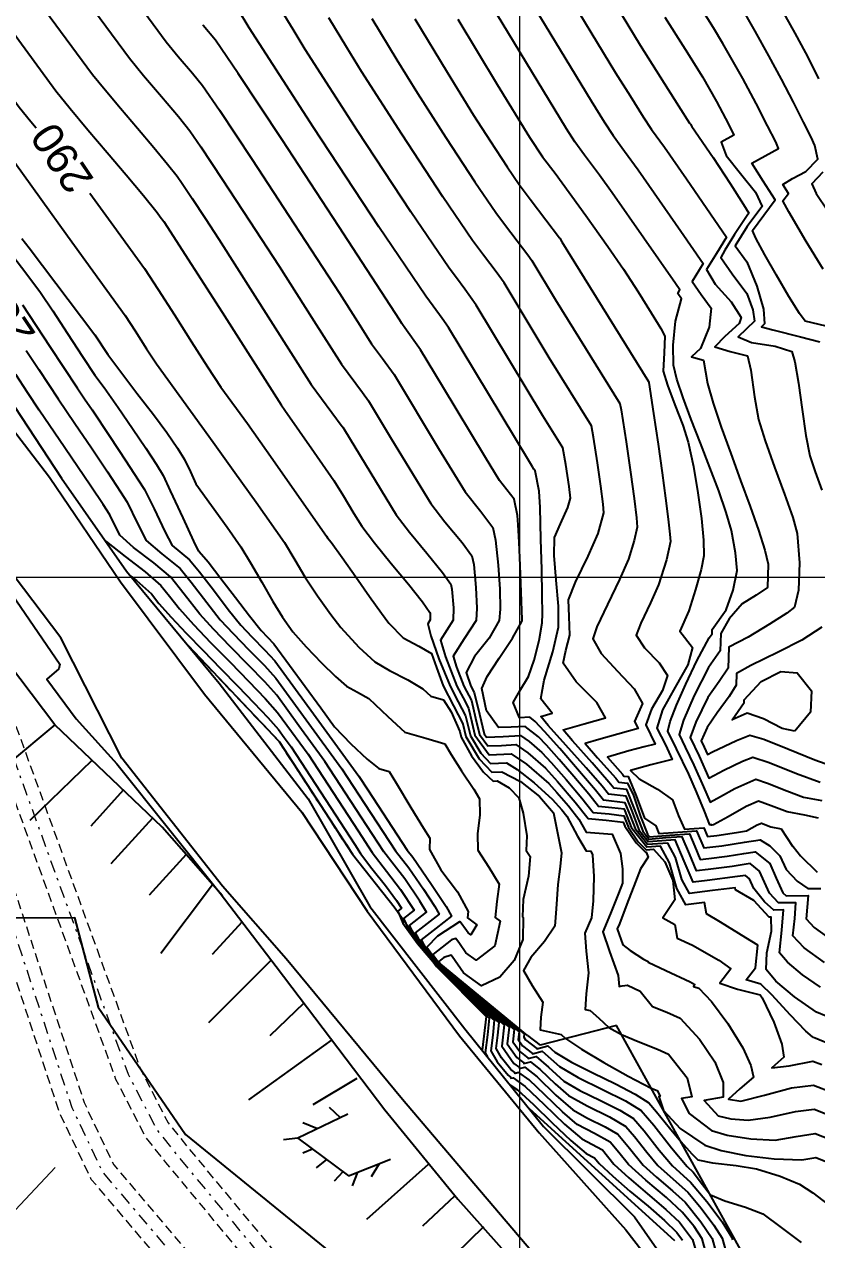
# Model space of a CAD drawing. Extents: x 62300 to 62842, y 108162 to 108784.
# Drawn here: x 62479.98 to 62512.01, y 108523.23 to 108572.33 of the extents above; entities that cross this region are included whole.
import ezdxf
from ezdxf.enums import TextEntityAlignment as Align

# ---------------------------------------------------------------- set-up
doc = ezdxf.new("R2010")
doc.units = 0
doc.header["$LTSCALE"] = 1.000002
doc.header["$MEASUREMENT"] = 0
for name, pattern in [('DOT', [0.55, 0.3, -0.25]), ('TRATTEGGIATA2', [0.375, 0.25, -0.125]), ('TRATTOPUNTO2', [0.5, 0.25, -0.125, 0, -0.125])]:
    doc.linetypes.add(name, pattern=pattern)
for name, color, linetype in [('-GZ-Bord route', 7, 'Continuous'), ('coordinate', 2, 'Continuous'), ('curve livello 1m', 2, 'Continuous'), ('curve livello 5m', 7, 'Continuous'), ('Limite fiume', 6, 'Continuous'), ('pendenze', 2, 'Continuous'), ('Per+Mod Surf', 7, 'Continuous'), ('TalusHautBas', 7, 'Continuous')]:
    doc.layers.add(name, color=color, linetype=linetype)
doc.layers.add('0_Col__Black_0.18', color=6, linetype='Continuous', lineweight=18)
doc.layers.add('Colori bordi', color=5, linetype='Continuous', plot=False)
doc.styles.add('ARIAL', font='arial.ttf')

msp = doc.modelspace()

# ---------------------------------------------------------------- linework, layer by layer
at = {"layer": '-GZ-Bord route', "flags": 128}
for points in [[(62477.339, 108558.804), (62480.998, 108554.031), (62483.872, 108549.807), (62487.262, 108545.269), (62491.196, 108540.506), (62493.842, 108536.502), (62497.576, 108531.475), (62500.796, 108527.552), (62504.292, 108523.638), (62507.567, 108519.403)], [(62501.841, 108521.172), (62498.155, 108525.51), (62495.275, 108528.894), (62490.572, 108534.581), (62487.994, 108537.515), (62483.927, 108542.689), (62481.46, 108547.547), (62478.016, 108552.084)]]:
    msp.add_lwpolyline(points, dxfattribs=at)
at = {"layer": '0_Col__Black_0.18', "linetype": 'TRATTEGGIATA2', "ltscale": 1.5, "flags": 128}
for points, elevation in [([(62462.951, 108569.266), (62468.482, 108563.313), (62474.066, 108557.787), (62475.014, 108556.513), (62475.806, 108554.754), (62477.042, 108551.158), (62484.673, 108530.139), (62485.796, 108527.96), (62486.539, 108527.03), (62496.147, 108515.461), (62498.015, 108513.188), (62499.314, 108511.67), (62499.508, 108511.447), (62501.86, 108508.75), (62502.044, 108508.532), (62503.096, 108507.296), (62503.169, 108507.21), (62506.669, 108502.962), (62510.917, 108497.796), (62515.172, 108492.623), (62520.198, 108486.553), (62525.225, 108480.482), (62530.361, 108474.313), (62535.499, 108468.144), (62540.212, 108462.497), (62544.926, 108456.851), (62565.713, 108432.084), (62567.128, 108430.36), (62568.411, 108428.898), (62569.163, 108427.961), (62570.114, 108426.834), (62570.457, 108426.45), (62575.082, 108420.662), (62582.399, 108411.97), (62582.754, 108410.872), (62581.736, 108410.542), (62581.445, 108411.441), (62574.254, 108419.984), (62569.64, 108425.759), (62569.306, 108426.133), (62568.337, 108427.281), (62567.592, 108428.209), (62566.312, 108429.667), (62564.89, 108431.401), (62544.106, 108456.164), (62539.391, 108461.812), (62534.677, 108467.459), (62529.539, 108473.629), (62524.402, 108479.799), (62519.374, 108485.87), (62514.347, 108491.942), (62510.09, 108497.117), (62505.844, 108502.281), (62502.347, 108506.525), (62502.28, 108506.604), (62501.229, 108507.839), (62501.048, 108508.052), (62498.701, 108510.744), (62498.504, 108510.971), (62497.195, 108512.501), (62495.322, 108514.78), (62485.71, 108526.354), (62484.894, 108527.375), (62483.691, 108529.709), (62476.034, 108550.802), (62474.81, 108554.36), (62474.086, 108555.967), (62473.256, 108557.084), (62467.714, 108562.568), (62462.167, 108568.537)], 279.04), ([(62463.405, 108565.574), (62465.133, 108563.791), (62469.02, 108559.793), (62472.915, 108555.789), (62473.768, 108554.683), (62474.27, 108553.501), (62475.053, 108551.212), (62475.959, 108548.424), (62476.864, 108545.64), (62482.403, 108528.776), (62483.598, 108526.257), (62484.158, 108525.609), (62494.437, 108513.44), (62495.976, 108511.575), (62496.99, 108510.456), (62498.469, 108508.942), (62499.969, 108507.403), (62500.142, 108507.214), (62501.341, 108505.952), (62503.051, 108503.871), (62504.767, 108501.782), (62509.889, 108495.622), (62515.014, 108489.461), (62518.195, 108485.622), (62525.264, 108477.098), (62530.391, 108470.978), (62534.032, 108466.633), (62535.529, 108464.845), (62535.642, 108464.708), (62536.737, 108463.404), (62545.242, 108453.253), (62545.418, 108453.044), (62561.204, 108434.247), (62563.166, 108431.887), (62565.561, 108428.98), (62566.396, 108428.011), (62567.418, 108426.731), (62568.805, 108425.067), (62572.623, 108420.422), (62576.608, 108415.646), (62580.658, 108410.792), (62581.152, 108409.337), (62580.139, 108408.993), (62579.709, 108410.26), (62575.787, 108414.96), (62571.799, 108419.739), (62567.981, 108424.384), (62566.589, 108426.054), (62565.572, 108427.328), (62564.743, 108428.291), (62562.342, 108431.205), (62560.383, 108433.561), (62544.599, 108452.356), (62544.422, 108452.566), (62535.917, 108462.716), (62534.82, 108464.023), (62534.706, 108464.161), (62533.211, 108465.946), (62529.571, 108470.291), (62524.442, 108476.413), (62517.372, 108484.939), (62514.19, 108488.777), (62509.066, 108494.938), (62503.943, 108501.1), (62502.224, 108503.191), (62500.538, 108505.243), (62499.359, 108506.485), (62499.192, 108506.668), (62497.703, 108508.194), (62496.211, 108509.723), (62495.167, 108510.875), (62493.616, 108512.754), (62483.344, 108524.914), (62482.694, 108525.668), (62481.407, 108528.378), (62475.846, 108545.308), (62474.941, 108548.093), (62474.037, 108550.874), (62473.27, 108553.119), (62472.836, 108554.139), (62472.105, 108555.087), (62468.252, 108559.048), (62464.365, 108563.045), (62462.637, 108564.829)], 277.833)]:
    msp.add_lwpolyline(points, close=True, dxfattribs=dict(at, elevation=elevation))
at = {"layer": '0_Col__Black_0.18', "linetype": 'TRATTOPUNTO2', "ltscale": 2, "flags": 128}
for points, elevation in [([(62462.559, 108568.901), (62468.098, 108562.94), (62473.661, 108557.435), (62474.55, 108556.24), (62475.308, 108554.557), (62476.538, 108550.98), (62484.182, 108529.924), (62485.345, 108527.667), (62486.124, 108526.692), (62495.734, 108515.121), (62497.605, 108512.844), (62498.909, 108511.32), (62499.105, 108511.096), (62501.454, 108508.401), (62501.636, 108508.186), (62502.688, 108506.95), (62502.758, 108506.868), (62506.256, 108502.622), (62510.504, 108497.456), (62514.759, 108492.282), (62519.786, 108486.211), (62524.813, 108480.14), (62529.95, 108473.971), (62535.088, 108467.802), (62539.801, 108462.154), (62544.516, 108456.507), (62565.301, 108431.742), (62566.72, 108430.013), (62568.001, 108428.553), (62568.75, 108427.621), (62569.71, 108426.484), (62570.049, 108426.105), (62574.668, 108420.323), (62581.922, 108411.705), (62582.245, 108410.707)], 279.04), ([(62463.021, 108565.201), (62464.749, 108563.418), (62468.636, 108559.42), (62472.51, 108555.438), (62473.302, 108554.411), (62473.77, 108553.31), (62474.545, 108551.043), (62475.45, 108548.258), (62476.355, 108545.474), (62481.905, 108528.577), (62483.146, 108525.962), (62483.751, 108525.261), (62494.026, 108513.097), (62495.571, 108511.225), (62496.601, 108510.09), (62498.086, 108508.568), (62499.58, 108507.036), (62499.751, 108506.85), (62500.939, 108505.597), (62502.637, 108503.531), (62504.355, 108501.441), (62509.478, 108495.28), (62514.602, 108489.119), (62517.784, 108485.281), (62524.853, 108476.755), (62529.981, 108470.634), (62533.622, 108466.289), (62535.117, 108464.503), (62535.231, 108464.366), (62536.327, 108463.06), (62544.832, 108452.909), (62545.008, 108452.7), (62560.794, 108433.904), (62562.754, 108431.546), (62565.152, 108428.636), (62565.984, 108427.67), (62567.003, 108426.392), (62568.393, 108424.725), (62572.211, 108420.08), (62576.198, 108415.303), (62580.184, 108410.526), (62580.646, 108409.165)], 277.833)]:
    msp.add_lwpolyline(points, dxfattribs=dict(at, elevation=elevation))
at = {"layer": 'Colori bordi', "linetype": 'Continuous', "lineweight": 0, "flags": 128}
msp.add_lwpolyline([(62494.043, 108521.362), (62486.495, 108527.481), (62482.972, 108532.63), (62482.017, 108536.249), (62479.567, 108536.234), (62477.321, 108539.69), (62478.815, 108540.254), (62477.114, 108542.25), (62476.542, 108543.256), (62476.712, 108543.943), (62475.5, 108543.172), (62473.872, 108545.329), (62473.367, 108544.22), (62472.168, 108544.884), (62471.307, 108544.63), (62466.582, 108550.14), (62461.323, 108555.669), (62452.234, 108564.908), (62445.975, 108571.355), (62438.597, 108578.993), (62431.968, 108586.051), (62422.759, 108596.383), (62419.614, 108600.43), (62408.579, 108615.912)], dxfattribs=at)
at = {"layer": 'coordinate', "linetype": 'Continuous', "lineweight": 0}
for p, q in [((62500, 108696.995), (62500, 108403.974)), ((62300, 108550), (62587, 108550))]:
    msp.add_line(p, q, dxfattribs=at)
at = {"layer": 'curve livello 1m'}
for p, q in [((62486.605, 108547.234), (62490.287, 108543.354)), ((62490.287, 108543.354), (62493.247, 108538.809)), ((62493.247, 108538.809), (62494.937, 108536.677)), ((62493.247, 108538.809), (62494.937, 108536.677)), ((62493.247, 108538.809), (62494.937, 108536.677)), ((62494.937, 108536.677), (62496.65, 108534.274)), ((62494.937, 108536.677), (62496.65, 108534.274)), ((62494.937, 108536.677), (62496.65, 108534.274)), ((62496.65, 108534.274), (62498.655, 108532.245)), ((62498.655, 108532.245), (62498.495, 108530.885)), ((62500.388, 108528.529), (62506.267, 108523.205))]:
    msp.add_line(p, q, dxfattribs=at)
at = {"layer": 'curve livello 1m', "flags": 128}
for points in [[(62480.903, 108578.161), (62485.721, 108571.626), (62486.208, 108571.037), (62486.785, 108570.358), (62487.193, 108569.858), (62487.873, 108568.862), (62489.193, 108566.87), (62490.896, 108564.275), (62492.721, 108561.472), (62493.45, 108560.326), (62494.025, 108559.424), (62494.462, 108558.832), (62494.93, 108558.183), (62496.724, 108555.198), (62497.799, 108553.441), (62498.432, 108552.647), (62498.929, 108552.006), (62499.034, 108551.496), (62499.137, 108550.489), (62499.2, 108549.509), (62499.216, 108548.709), (62499.179, 108548.242), (62498.77, 108547.54), (62498.175, 108546.787), (62497.838, 108546.146), (62498.034, 108545.599), (62498.171, 108545.336), (62498.377, 108544.465), (62498.574, 108543.671), (62498.67, 108543.539), (62499.336, 108543.562), (62500.046, 108543.602), (62500.395, 108543.362), (62500.907, 108542.916), (62501.286, 108542.511), (62501.885, 108541.83), (62502.526, 108541.076), (62502.984, 108540.495), (62503.622, 108540.431), (62504.219, 108540.359), (62504.405, 108539.883), (62504.797, 108539.311), (62505.12, 108538.988), (62505.413, 108539.009), (62505.877, 108538.503), (62506.2, 108537.747), (62506.285, 108536.968), (62505.796, 108536.235), (62506.283, 108535.973), (62506.377, 108535.418), (62506.996, 108535.131), (62508.052, 108534.525), (62508.546, 108534.177), (62508.101, 108533.6), (62508.812, 108533.358), (62509.726, 108533.119), (62509.809, 108533.006), (62510.276, 108532.023), (62510.601, 108531.133), (62510.687, 108530.603), (62510.202, 108530.176), (62510.903, 108530.254), (62511.856, 108530.45), (62512.224, 108530.306)], [(62480.226, 108576.402), (62484.234, 108570.966), (62484.809, 108570.265), (62485.53, 108569.414), (62486.214, 108568.606), (62486.68, 108568.028), (62487.122, 108567.379), (62487.983, 108566.081), (62489.093, 108564.39), (62490.282, 108562.562), (62491.692, 108560.346), (62492.806, 108558.603), (62493.65, 108557.458), (62493.893, 108557.121), (62494.825, 108555.57), (62496.411, 108552.978), (62496.988, 108552.239), (62497.679, 108551.399), (62498.078, 108550.861), (62498.151, 108550.508), (62498.24, 108549.576), (62498.277, 108548.741), (62498.251, 108548.253), (62497.759, 108547.504), (62497.322, 108546.801), (62497.45, 108546.363), (62497.754, 108545.6), (62498.054, 108545.021), (62498.225, 108544.301), (62498.388, 108543.645), (62498.723, 108543.182), (62499.272, 108543.202), (62499.858, 108543.235), (62500.339, 108542.903), (62501.046, 108542.288), (62501.539, 108541.749), (62502.253, 108540.915), (62502.777, 108540.251), (62503.507, 108540.178), (62504.19, 108540.095), (62504.252, 108539.937), (62504.713, 108539.264), (62505.093, 108538.883), (62505.122, 108538.886), (62505.207, 108538.685), (62504.891, 108538.211), (62504.684, 108537.691), (62504.341, 108536.782), (62504.038, 108535.999), (62503.949, 108535.792), (62504.178, 108535.143), (62504.475, 108534.919), (62505.019, 108534.568), (62505.198, 108534.472), (62505.203, 108534.443), (62505.919, 108534.102), (62506.896, 108533.657), (62507.093, 108533.536), (62507.036, 108533.462), (62507.243, 108533.401), (62507.766, 108532.862), (62508.425, 108531.969), (62509.023, 108530.989), (62509.348, 108530.264), (62509.46, 108529.793), (62508.902, 108529.325), (62508.454, 108528.906), (62508.948, 108528.832), (62509.909, 108529.07), (62511, 108529.368), (62511.887, 108529.476), (62512.649, 108529.177)], [(62479.549, 108574.643), (62482.746, 108570.307), (62483.248, 108569.688), (62483.877, 108568.939), (62484.559, 108568.137), (62485.218, 108567.36), (62485.778, 108566.688), (62486.166, 108566.198), (62486.372, 108565.896), (62486.773, 108565.291), (62487.29, 108564.504), (62487.844, 108563.652), (62489.934, 108560.367), (62491.586, 108557.781), (62492.838, 108556.084), (62492.856, 108556.059), (62492.926, 108555.943), (62495.022, 108552.515), (62495.56, 108551.815), (62496.258, 108550.966), (62496.889, 108550.191), (62497.227, 108549.716), (62497.268, 108549.519), (62497.332, 108548.753), (62497.323, 108548.265), (62496.806, 108547.456), (62497.004, 108546.779), (62497.474, 108545.601), (62497.72, 108545.129), (62497.938, 108544.705), (62498.073, 108544.136), (62498.201, 108543.618), (62498.775, 108542.826), (62499.669, 108542.867), (62500.283, 108542.445), (62501.184, 108541.661), (62501.51, 108541.304), (62501.981, 108540.754), (62502.399, 108540.225), (62502.697, 108539.694), (62503.227, 108539.657), (62503.746, 108539.617), (62504.083, 108538.828), (62504.164, 108538.211), (62504.157, 108537.64), (62504.002, 108537.216), (62503.683, 108536.411), (62503.366, 108535.675), (62503.636, 108534.875), (62503.987, 108533.912), (62504.028, 108533.468), (62504.153, 108533.486), (62504.36, 108533.516), (62504.874, 108533.273), (62505.375, 108532.654), (62505.951, 108532.419), (62506.488, 108532.189), (62507.282, 108531.334), (62507.892, 108530.415), (62508.236, 108529.584), (62508.233, 108528.99), (62507.458, 108528.853), (62508.031, 108528.243), (62508.547, 108528.114), (62509.247, 108528.059), (62510.13, 108528.188), (62511.151, 108528.413), (62511.917, 108528.503), (62513.074, 108528.048)], [(62512.09, 108540.262), (62511.539, 108540.379), (62510.823, 108540.516), (62510.823, 108540.516), (62510.172, 108540.765), (62509.662, 108540.948), (62509.662, 108540.948), (62509.16, 108540.727), (62508.428, 108540.316), (62507.838, 108539.993), (62507.838, 108539.993), (62507.77, 108539.983), (62507.749, 108539.98), (62507.741, 108540.001), (62507.696, 108539.997), (62507.473, 108540.542), (62507.156, 108541.328), (62507.156, 108541.328), (62506.841, 108542.045), (62506.345, 108543.058), (62506, 108543.774), (62506, 108543.774), (62506.091, 108544.167), (62506.343, 108544.831), (62506.717, 108545.677), (62507.174, 108546.613), (62507.671, 108547.549), (62507.671, 108547.549), (62507.782, 108547.711), (62507.788, 108547.878), (62508.358, 108548.676), (62508.638, 108549.478), (62508.793, 108550.271), (62508.793, 108550.271), (62508.737, 108550.981), (62508.572, 108551.883), (62508.572, 108551.883), (62508.36, 108552.616), (62508.056, 108553.483), (62507.696, 108554.432), (62507.313, 108555.41), (62506.941, 108556.364), (62506.614, 108557.242), (62506.366, 108557.991), (62506.23, 108558.559), (62506.23, 108558.559), (62506.218, 108559.363), (62506.308, 108560.341), (62506.308, 108560.341), (62506.553, 108561.238), (62506.396, 108561.454), (62506.487, 108561.601), (62506.305, 108561.867), (62503.744, 108565.529), (62503.229, 108566.233), (62502.626, 108567.047), (62502.239, 108567.58), (62502.239, 108567.58), (62501.905, 108568.109), (62498.386, 108573.913)], [(62501.656, 108574.052), (62503.886, 108570.366), (62504.467, 108569.436), (62505.002, 108568.592), (62505.33, 108568.087), (62505.855, 108567.372), (62506.748, 108566.095), (62508.372, 108563.726), (62507.964, 108563.072), (62507.558, 108562.421), (62507.906, 108561.834), (62508.554, 108561.119), (62508.954, 108560.493), (62508.885, 108560.239), (62508.304, 108559.724), (62507.894, 108559.3), (62508.51, 108559.117), (62509.222, 108558.937), (62509.351, 108558.355), (62509.504, 108557.284), (62509.666, 108556.362), (62509.931, 108555.5), (62510.31, 108554.443), (62510.71, 108553.356), (62511.043, 108552.406), (62511.217, 108551.76), (62511.312, 108550.575), (62511.277, 108549.472), (62511.121, 108548.781), (62510.807, 108548.54), (62510.11, 108548.093), (62509.24, 108547.574), (62508.461, 108547.176), (62508.43, 108546.324), (62508.068, 108545.784), (62507.616, 108545.136), (62507.121, 108544.143), (62506.899, 108543.515), (62507.26, 108542.772), (62507.655, 108541.872), (62508.256, 108542.206), (62509.011, 108542.56), (62509.432, 108542.723), (62510.095, 108542.508), (62511.191, 108542.063), (62512.149, 108541.711)], [(62500.201, 108573.69), (62502.896, 108569.237), (62503.428, 108568.388), (62503.785, 108567.834), (62504.243, 108567.207), (62504.799, 108566.45), (62504.799, 108566.45), (62506.527, 108563.981), (62507.43, 108562.663), (62506.977, 108561.938), (62507.349, 108561.414), (62507.753, 108560.865), (62507.661, 108560.101), (62507.31, 108559.237), (62506.949, 108558.896), (62507.433, 108558.763), (62507.594, 108557.826), (62507.829, 108557.023), (62508.154, 108556.059), (62508.536, 108554.999), (62508.938, 108553.909), (62509.326, 108552.852), (62509.664, 108551.893), (62509.919, 108551.095), (62510.055, 108550.525), (62510.055, 108550.525), (62510.025, 108549.586), (62509.56, 108549.276), (62508.995, 108548.926), (62508.474, 108548.309), (62508.132, 108547.717), (62508.106, 108547.017), (62507.644, 108546.342), (62507.066, 108545.223), (62506.623, 108544.224), (62506.45, 108543.645), (62506.696, 108543.132), (62507.05, 108542.408), (62507.436, 108541.523), (62507.708, 108540.911), (62508.124, 108541.137), (62508.708, 108541.466), (62509.547, 108541.835), (62510.02, 108541.682), (62510.802, 108541.365), (62511.486, 108541.113), (62512.216, 108540.974)], [(62510.251, 108573.548), (62511.133, 108571.979), (62511.559, 108571.179), (62511.912, 108570.494), (62512.084, 108570.131)], [(62512.782, 108532.104), (62512.001, 108532.428), (62511.112, 108533.04), (62510.361, 108533.675), (62509.974, 108534.142), (62509.974, 108534.142), (62510, 108534.819), (62510.183, 108535.691), (62510.166, 108536.263), (62510.166, 108536.263), (62510.091, 108536.263), (62509.469, 108536.931), (62508.727, 108537.368), (62508.714, 108537.446), (62507.806, 108537.338), (62506.867, 108537.216), (62506.867, 108537.216), (62506.563, 108537.787), (62506.299, 108538.678), (62505.995, 108539.257), (62505.995, 108539.257), (62505.175, 108539.197), (62504.713, 108539.775), (62504.48, 108540.397), (62504.278, 108540.887), (62504.278, 108540.887), (62503.397, 108540.983), (62503.07, 108541.398), (62502.351, 108542.248), (62501.628, 108543.081), (62501.017, 108543.765), (62500.631, 108544.171), (62500.631, 108544.171), (62500.423, 108544.337), (62500.003, 108544.318), (62499.739, 108544.934), (62500.014, 108545.41), (62500.37, 108545.986), (62500.37, 108545.986), (62500.59, 108546.64), (62500.793, 108547.445), (62500.919, 108548.159), (62500.919, 108548.159), (62500.925, 108548.515), (62500.917, 108549.271), (62500.897, 108550.314), (62500.867, 108551.532), (62500.83, 108552.814), (62500.83, 108552.814), (62500.801, 108553.473), (62500.63, 108554.296), (62500.575, 108554.366), (62500.522, 108554.452), (62500.36, 108554.722), (62497.125, 108560.084), (62496.87, 108560.453), (62496.515, 108560.946), (62496.515, 108560.946), (62496.209, 108561.35), (62494.311, 108564.148), (62491.669, 108568.164), (62489.076, 108572.193), (62489.076, 108572.193), (62488.598, 108572.976)], [(62512.163, 108533.429), (62511.439, 108533.928), (62510.827, 108534.445), (62510.512, 108534.825), (62510.512, 108534.825), (62510.61, 108535.737), (62510.668, 108536.553), (62510.668, 108536.553), (62510.28, 108536.551), (62509.904, 108536.876), (62509.47, 108537.421), (62509.47, 108537.421), (62509.295, 108537.815), (62509.129, 108537.948), (62508.805, 108537.9), (62507.585, 108537.74), (62507.014, 108537.677), (62507.014, 108537.677), (62506.65, 108538.525), (62506.286, 108539.381), (62506.286, 108539.381), (62505.757, 108539.346), (62505.202, 108539.301), (62505.202, 108539.301), (62504.866, 108539.721), (62504.568, 108540.521), (62504.308, 108541.15), (62504.308, 108541.15), (62503.604, 108541.228), (62503.343, 108541.559), (62502.701, 108542.294), (62501.874, 108543.214), (62501.163, 108544.01), (62500.868, 108544.372), (62501.326, 108544.504), (62500.868, 108545.089), (62501, 108545.834), (62501.341, 108546.975), (62501.574, 108547.973), (62501.574, 108547.973), (62501.57, 108548.829), (62501.482, 108549.873), (62501.402, 108550.875), (62501.421, 108551.605), (62501.421, 108551.605), (62501.66, 108552.152), (62501.959, 108552.809), (62501.959, 108552.809), (62502.061, 108553.183), (62502.006, 108553.663), (62501.874, 108554.553), (62501.874, 108554.553), (62501.753, 108555.218), (62500.947, 108556.516), (62498.25, 108560.985), (62497.789, 108561.636), (62497.45, 108562.084), (62497.154, 108562.476), (62497.154, 108562.476), (62495.607, 108564.756), (62493.455, 108568.028), (62491.343, 108571.31), (62491.343, 108571.31), (62490.847, 108572.118), (62490.277, 108573.063)], [(62512.27, 108562.437), (62511.589, 108563.562), (62510.884, 108564.759), (62510.884, 108564.759), (62510.647, 108565.2), (62510.873, 108565.503), (62510.642, 108565.866), (62511.038, 108566.1), (62511.578, 108566.389), (62511.578, 108566.389), (62512.054, 108566.885), (62511.941, 108567.437), (62511.792, 108567.767), (62511.486, 108568.381), (62511.069, 108569.192), (62510.584, 108570.113), (62510.077, 108571.057), (62510.077, 108571.057), (62509.52, 108572.06), (62508.859, 108573.218)], [(62478.872, 108572.884), (62481.259, 108569.647), (62481.842, 108568.926), (62482.557, 108568.072), (62483.335, 108567.154), (62484.107, 108566.244), (62484.802, 108565.413), (62485.35, 108564.732), (62485.478, 108564.554), (62485.618, 108564.36), (62487.982, 108560.699), (62490.366, 108556.96), (62490.521, 108556.75), (62491.696, 108555.044), (62492.5, 108553.907), (62492.877, 108553.295), (62493.307, 108552.575), (62493.634, 108552.052), (62494.144, 108551.38), (62494.818, 108550.552), (62495.51, 108549.713), (62496.078, 108549.005), (62496.376, 108548.571), (62496.384, 108548.531), (62496.396, 108548.276), (62496.291, 108548.112), (62496.411, 108547.623), (62496.746, 108546.693), (62497.194, 108545.601), (62497.527, 108544.964), (62497.821, 108544.39), (62498.015, 108543.591), (62498.431, 108542.889), (62498.828, 108542.47), (62499.481, 108542.5), (62499.906, 108542.233), (62500.587, 108541.69), (62501.322, 108541.033), (62501.709, 108540.594), (62501.911, 108540.337), (62502.351, 108539.535), (62502.697, 108538.939), (62502.89, 108538.924), (62502.952, 108538.779), (62503.007, 108537.901), (62502.976, 108536.92), (62502.906, 108536.239), (62502.638, 108535.613), (62502.697, 108534.887), (62502.783, 108534.02), (62502.697, 108533.168), (62502.652, 108532.539), (62502.853, 108532.493), (62503.206, 108532.183), (62503.614, 108531.812), (62504.122, 108531.519), (62504.795, 108531.236), (62505.582, 108530.928), (62506.029, 108530.722), (62506.779, 108529.774), (62506.961, 108529.011), (62506.547, 108528.938), (62506.856, 108528.327), (62507.758, 108527.649), (62508.394, 108527.458), (62509.346, 108527.313), (62510.328, 108527.26), (62511.178, 108527.408), (62511.948, 108527.529), (62513.499, 108526.919)], [(62512.325, 108534.43), (62511.51, 108535.021), (62511.05, 108535.509), (62511.05, 108535.509), (62511.126, 108536.213), (62511.171, 108536.843), (62511.171, 108536.843), (62510.468, 108536.84), (62510.102, 108537.234), (62509.705, 108538.125), (62509.33, 108538.426), (62508.598, 108538.316), (62507.62, 108538.188), (62507.161, 108538.137), (62507.161, 108538.137), (62506.869, 108538.818), (62506.577, 108539.505), (62506.577, 108539.505), (62505.919, 108539.462), (62505.229, 108539.405), (62505.229, 108539.405), (62505.02, 108539.667), (62504.655, 108540.645), (62504.337, 108541.414), (62504.337, 108541.414), (62503.811, 108541.472), (62503.615, 108541.72), (62502.933, 108542.496), (62502.138, 108543.38), (62501.763, 108543.825), (62501.763, 108543.825), (62502.62, 108544.071), (62503.482, 108544.318), (62503.482, 108544.318), (62503.124, 108544.939), (62502.294, 108545.776), (62501.762, 108546.518), (62501.762, 108546.518), (62501.879, 108547.029), (62502.041, 108547.654), (62502.041, 108547.654), (62502.004, 108548.402), (62501.98, 108549.084), (62501.98, 108549.084), (62502.267, 108549.789), (62502.774, 108550.845), (62503.18, 108551.767), (62503.18, 108551.767), (62503.407, 108552.601), (62503.377, 108552.949), (62503.284, 108553.669), (62503.149, 108554.619), (62502.99, 108555.654), (62502.99, 108555.654), (62502.906, 108556.114), (62501.202, 108558.859), (62499.375, 108561.886), (62499.063, 108562.327), (62498.548, 108563.007), (62498.098, 108563.603), (62498.098, 108563.603), (62496.904, 108565.364), (62495.241, 108567.891), (62493.609, 108570.426), (62493.609, 108570.426), (62493.016, 108571.39), (62492.293, 108572.587)], [(62494.03, 108572.572), (62495.043, 108570.893), (62495.876, 108569.543), (62497.027, 108567.754), (62498.2, 108565.971), (62499.043, 108564.729), (62499.397, 108564.255), (62499.905, 108563.591), (62500.337, 108563.018), (62500.501, 108562.787), (62501.457, 108561.202), (62504.059, 108557.01), (62504.106, 108556.754), (62504.305, 108555.466), (62504.485, 108554.235), (62504.63, 108553.174), (62504.725, 108552.397), (62504.754, 108552.018), (62504.634, 108551.474), (62504.401, 108550.726), (62504.046, 108549.903), (62503.558, 108548.889), (62503.131, 108547.987), (62502.959, 108547.502), (62503.296, 108546.911), (62503.967, 108546.197), (62504.638, 108545.483), (62504.975, 108544.892), (62504.653, 108544.164), (62504.791, 108543.88), (62504.401, 108543.777), (62503.206, 108543.442), (62502.659, 108543.278), (62503.158, 108542.703), (62503.888, 108541.881), (62504.017, 108541.716), (62504.367, 108541.678), (62504.605, 108541.18), (62504.886, 108540.329), (62505.174, 108539.613), (62505.256, 108539.51), (62506.082, 108539.577), (62506.868, 108539.629), (62507.088, 108539.111), (62507.308, 108538.598), (62507.654, 108538.636), (62508.391, 108538.733), (62509.062, 108538.835), (62509.531, 108538.904), (62510.116, 108538.434), (62510.38, 108537.843), (62510.647, 108537.241), (62510.775, 108537.129), (62511.673, 108537.133), (62511.588, 108536.192), (62511.913, 108535.848), (62512.487, 108535.432)], [(62497.505, 108572.542), (62499.099, 108569.901), (62500.408, 108567.777), (62500.932, 108566.981), (62501.438, 108566.313), (62502.688, 108564.607), (62503.576, 108563.351), (62504.204, 108562.44), (62504.798, 108561.523), (62505.326, 108560.682), (62505.712, 108560.044), (62505.876, 108559.735), (62505.852, 108559.054), (62505.813, 108558.313), (62505.978, 108557.749), (62506.278, 108556.963), (62506.596, 108556.136), (62506.818, 108555.45), (62507.028, 108554.465), (62507.212, 108553.403), (62507.353, 108552.374), (62507.436, 108551.487), (62507.447, 108550.854), (62507.343, 108550.312), (62507.12, 108549.493), (62506.844, 108548.643), (62506.476, 108547.82), (62506.99, 108547.154), (62506.799, 108546.46), (62506.297, 108545.56), (62505.782, 108544.644), (62505.551, 108543.904), (62505.897, 108543.23), (62506.168, 108542.635), (62505.303, 108542.416), (62504.49, 108542.194), (62504.831, 108541.85), (62505.583, 108541.437), (62506.182, 108541.006), (62506.428, 108540.36), (62506.664, 108539.819), (62507.45, 108539.877), (62507.602, 108539.52), (62507.977, 108539.566), (62508.774, 108539.68), (62509.177, 108539.746), (62509.612, 108539.988), (62509.777, 108540.061), (62510.16, 108539.918), (62510.577, 108539.835), (62511.03, 108539.13), (62511.068, 108539.122), (62511.356, 108538.736), (62512.034, 108538.08)], [(62505.868, 108572.623), (62506.692, 108571.325), (62507.4, 108570.206), (62507.685, 108569.717), (62507.966, 108569.215), (62508.451, 108568.299), (62508.664, 108567.858), (62508.145, 108567.568), (62508.355, 108567.035), (62508.935, 108566.299), (62509.535, 108565.547), (62509.802, 108564.965), (62509.555, 108564.628), (62509.202, 108564.161), (62508.72, 108563.389), (62509.192, 108562.736), (62509.596, 108561.749), (62509.86, 108560.818), (62509.905, 108560.225), (62509.783, 108560.11), (62510.235, 108559.986), (62511.36, 108559.703), (62512.138, 108559.504)], [(62512.395, 108560.133), (62511.541, 108560.34), (62511.541, 108560.34), (62511.322, 108560.649), (62510.893, 108561.336), (62510.383, 108562.193), (62510.383, 108562.193), (62509.914, 108563.022), (62509.555, 108563.69), (62509.414, 108563.997), (62509.414, 108563.997), (62509.88, 108564.619), (62510.337, 108565.234), (62509.843, 108565.994), (62509.393, 108566.717), (62509.393, 108566.717), (62509.929, 108567.017), (62510.472, 108567.319), (62510.472, 108567.319), (62510.355, 108567.588), (62510.029, 108568.234), (62509.562, 108569.128), (62509.022, 108570.136), (62509.022, 108570.136), (62508.655, 108570.796), (62508.219, 108571.559), (62507.846, 108572.194), (62507.846, 108572.194), (62507.39, 108572.915)], [(62479.597, 108566.75), (62481.732, 108563.792), (62484.062, 108560.565), (62484.464, 108559.948), (62484.928, 108559.217), (62485.322, 108558.613), (62487.624, 108555.455), (62488.494, 108554.222), (62489.353, 108553.023), (62490.5, 108551.401), (62490.914, 108550.7), (62491.323, 108550.006), (62491.835, 108549.248), (62492.373, 108548.493), (62492.777, 108547.968), (62493.51, 108547.174), (62494.157, 108546.575), (62494.743, 108546.227), (62495.484, 108545.848), (62496.096, 108545.489), (62496.416, 108545.189), (62496.925, 108545.041), (62497.232, 108544.558), (62497.588, 108543.759), (62497.642, 108543.538), (62498.063, 108542.777), (62498.541, 108542.118), (62498.933, 108541.757), (62499.104, 108541.765), (62499.579, 108541.484), (62499.968, 108541.077), (62500.153, 108540.462), (62500.294, 108539.542), (62500.274, 108538.953), (62500.426, 108538.71), (62500.363, 108537.916), (62500.144, 108536.975), (62500.123, 108536.273), (62500.148, 108536.254), (62500.131, 108535.356), (62499.791, 108534.508), (62499.207, 108533.841), (62498.458, 108533.485), (62497.742, 108534.013), (62497.281, 108534.676), (62497.242, 108534.729), (62496.941, 108534.63), (62496.734, 108534.47), (62496.815, 108534.357), (62497.191, 108534.044), (62497.639, 108533.677), (62497.696, 108533.619), (62498.105, 108533.281), (62498.513, 108532.942), (62498.581, 108532.874), (62499.159, 108532.393), (62499.837, 108531.851), (62500.183, 108531.544), (62500.169, 108531.412), (62500.243, 108531.306), (62500.705, 108530.953), (62500.707, 108530.947), (62501.147, 108531.063), (62501.431, 108530.81), (62502.107, 108530.409), (62502.971, 108529.972), (62503.877, 108529.531), (62504.68, 108529.119), (62505.233, 108528.765), (62505.544, 108528.402), (62506.063, 108527.754), (62506.519, 108527.199), (62506.965, 108526.708), (62507.213, 108526.461), (62507.805, 108526.344), (62508.759, 108526.232), (62509.575, 108526.103), (62510.531, 108525.804), (62511.318, 108525.478), (62511.852, 108525.121), (62512.663, 108524.512)], [(62512.262, 108566.363), (62511.817, 108565.887), (62511.99, 108565.497), (62512.462, 108564.799)], [(62478.145, 108564.753), (62480.043, 108562.293), (62480.646, 108561.499), (62481.143, 108560.761), (62481.736, 108559.843), (62482.333, 108558.918), (62482.84, 108558.163), (62483.216, 108557.663), (62483.784, 108556.85), (62484.363, 108556.003), (62484.895, 108555.205), (62485.324, 108554.544), (62485.593, 108554.104), (62485.885, 108553.487), (62486.386, 108552.398), (62486.824, 108551.458), (62487.017, 108551.068), (62487.053, 108551.038), (62487.416, 108550.611), (62487.931, 108549.946), (62488.516, 108549.175), (62489.087, 108548.431), (62489.562, 108547.846), (62490.076, 108547.305), (62491.968, 108544.713), (62492.522, 108543.955), (62493.18, 108543.263), (62493.846, 108542.64), (62494.319, 108542.272), (62494.733, 108542.151), (62495.032, 108541.669), (62495.613, 108540.698), (62496.123, 108539.857), (62496.38, 108539.458), (62496.364, 108538.995), (62496.825, 108538.171), (62497.5, 108537.288), (62497.932, 108536.49), (62497.9, 108536.238), (62498.277, 108535.957), (62498.031, 108535.553), (62497.926, 108535.63), (62497.859, 108535.727), (62497.602, 108536.078), (62497.571, 108536.068), (62496.689, 108535.499), (62496.261, 108535.051), (62496.771, 108534.335), (62497.379, 108533.834), (62497.685, 108533.524), (62498.287, 108533.026), (62498.6, 108532.709), (62499.287, 108532.146), (62499.782, 108531.728), (62499.726, 108531.23), (62500.008, 108530.83), (62500.35, 108530.568), (62500.356, 108530.549), (62500.68, 108530.634), (62501.177, 108530.206), (62501.794, 108529.642), (62502.445, 108529.266), (62503.271, 108528.858), (62504.061, 108528.464), (62504.606, 108528.13), (62505.042, 108527.63), (62505.643, 108526.857), (62506.181, 108526.211), (62506.914, 108525.56), (62507.572, 108524.782), (62508.192, 108523.953), (62508.586, 108523.322), (62508.613, 108523.222)], [(62479.884, 108563.678), (62480.178, 108563.297), (62482.842, 108559.791), (62483.363, 108558.998), (62483.88, 108558.297), (62484.538, 108557.435), (62485.203, 108556.566), (62485.74, 108555.839), (62486.174, 108555.206), (62486.466, 108554.751), (62486.697, 108554.253), (62486.921, 108553.773), (62488.182, 108552.013), (62488.74, 108551.224), (62489.13, 108550.582), (62489.583, 108549.794), (62490.035, 108549.01), (62490.42, 108548.377), (62490.839, 108547.79), (62491.382, 108547.178), (62491.993, 108546.54), (62492.569, 108545.979), (62493.01, 108545.598), (62493.456, 108545.347), (62493.915, 108545.091), (62494.68, 108544.364), (62495.368, 108543.731), (62496.212, 108543.493), (62496.978, 108543.26), (62497.24, 108542.828), (62497.66, 108542.176), (62498.148, 108541.428), (62498.389, 108541.045), (62498.403, 108540.395), (62498.306, 108539.629), (62498.319, 108538.974), (62498.758, 108538.279), (62499.179, 108537.6), (62499.082, 108536.899), (62499.012, 108536.256), (62499.213, 108536.106), (62499.008, 108535.105), (62498.245, 108534.519), (62497.834, 108534.821), (62497.57, 108535.201), (62497.422, 108535.404), (62497.256, 108535.349), (62496.497, 108534.761), (62496.793, 108534.346), (62497.509, 108533.755), (62497.691, 108533.572), (62498.4, 108532.984), (62498.59, 108532.792), (62499.4, 108532.129), (62499.983, 108531.636), (62499.947, 108531.321), (62500.125, 108531.068), (62500.527, 108530.76), (62500.532, 108530.748), (62500.913, 108530.849), (62501.612, 108530.226), (62502.378, 108529.784), (62503.349, 108529.304), (62504.279, 108528.841), (62504.92, 108528.448), (62505.433, 108527.86), (62506.139, 108526.951), (62506.772, 108526.191), (62507.025, 108525.966), (62507.399, 108525.457), (62507.718, 108525.04), (62508.297, 108524.798), (62509.137, 108524.544), (62509.841, 108524.278), (62510.574, 108523.733), (62511.39, 108523.115)], [(62479.907, 108561.004), (62481.021, 108559.311), (62482.119, 108557.643), (62482.42, 108557.201), (62482.723, 108556.756), (62483.437, 108555.686), (62484.094, 108554.694), (62484.594, 108553.93), (62484.838, 108553.545), (62485.23, 108552.762), (62485.661, 108551.842), (62485.962, 108551.275), (62486.667, 108550.694), (62487.063, 108550.219), (62487.628, 108549.48), (62488.23, 108548.69), (62488.734, 108548.063), (62489.177, 108547.59), (62489.708, 108547.048), (62490.113, 108546.612), (62491.673, 108544.474), (62493.508, 108541.961), (62493.87, 108541.406), (62495.465, 108538.975), (62495.684, 108538.689), (62496.449, 108537.586), (62497.031, 108536.7), (62497.256, 108536.297), (62496.638, 108535.819), (62496.024, 108535.342), (62496.24, 108534.947), (62496.75, 108534.324), (62497.249, 108533.912), (62497.679, 108533.477), (62498.174, 108533.067), (62498.61, 108532.627), (62499.175, 108532.164), (62499.582, 108531.82), (62499.504, 108531.14), (62499.89, 108530.592), (62500.172, 108530.376), (62500.18, 108530.35), (62500.446, 108530.42), (62500.839, 108530.111), (62501.436, 108529.532), (62501.975, 108529.058), (62502.731, 108528.637), (62503.64, 108528.192), (62504.292, 108527.812), (62504.652, 108527.4), (62505.146, 108526.763), (62505.59, 108526.231), (62506.212, 108525.681), (62506.802, 108525.155), (62507.347, 108524.51), (62507.86, 108523.824), (62508.186, 108523.302), (62508.347, 108522.719)], [(62507.602, 108522.471), (62507.387, 108523.262), (62507.387, 108523.262), (62507.055, 108523.762), (62506.579, 108524.343), (62506.579, 108524.343), (62505.937, 108524.934), (62505.1, 108525.642), (62504.408, 108526.27), (62504.408, 108526.27), (62504.009, 108526.762), (62503.665, 108527.176), (62503.665, 108527.176), (62503.035, 108527.52), (62502.337, 108527.89), (62502.337, 108527.89), (62501.738, 108528.4), (62501.031, 108529.083), (62500.388, 108529.695), (62499.978, 108529.991), (62499.978, 108529.991), (62499.829, 108529.952), (62499.816, 108529.992), (62499.655, 108530.115), (62499.276, 108530.58), (62499.061, 108530.958), (62499.061, 108530.958), (62499.128, 108531.497), (62499.18, 108532.004), (62499.18, 108532.004), (62498.629, 108532.461), (62497.948, 108533.15), (62497.668, 108533.383), (62496.989, 108534.069), (62496.707, 108534.302), (62495.894, 108535.294), (62495.551, 108535.923), (62495.551, 108535.923), (62496.246, 108536.463), (62495.974, 108536.915), (62495.359, 108537.813), (62494.94, 108538.359), (62494.522, 108538.905), (62494.522, 108538.905), (62493.605, 108540.302), (62492.138, 108542.554), (62491.083, 108543.998), (62490.187, 108545.225), (62489.701, 108545.764), (62489.043, 108546.446), (62488.317, 108547.186), (62487.628, 108547.898), (62487.08, 108548.497), (62487.08, 108548.497), (62486.445, 108549.309), (62485.894, 108550.006), (62485.894, 108550.006), (62485.22, 108550.575), (62484.404, 108551.2), (62483.852, 108551.688), (62483.852, 108551.688), (62483.444, 108552.513), (62483.174, 108552.929), (62482.676, 108553.678), (62482.676, 108553.678), (62481.627, 108555.217), (62480.583, 108556.748), (62480.583, 108556.748), (62480.113, 108557.463), (62479.636, 108558.188)], [(62483.257, 108551.468), (62483.292, 108551.436), (62484.061, 108550.838), (62484.876, 108550.211), (62485.507, 108549.662), (62485.854, 108549.224), (62486.253, 108548.713), (62486.821, 108548.089), (62487.529, 108547.351), (62488.3, 108546.563), (62489.058, 108545.788), (62489.725, 108545.09), (62490.224, 108544.532), (62490.788, 108543.759), (62491.452, 108542.85), (62493.473, 108539.75), (62494.051, 108538.869), (62494.623, 108538.123), (62495.196, 108537.375), (62495.741, 108536.545), (62495.314, 108536.214), (62495.498, 108535.799), (62496.006, 108535.087), (62496.685, 108534.291), (62496.86, 108534.147), (62497.26, 108533.742), (62497.662, 108533.335), (62497.835, 108533.192), (62498.237, 108532.786), (62498.639, 108532.379), (62498.98, 108532.096), (62498.918, 108531.5), (62498.84, 108530.867), (62499.092, 108530.423), (62499.537, 108529.877), (62499.638, 108529.8), (62499.654, 108529.753), (62499.745, 108529.777), (62500.226, 108529.429), (62500.983, 108528.709), (62501.814, 108527.906), (62502.519, 108527.306), (62503.351, 108526.858), (62503.817, 108526.29), (62504.417, 108525.733), (62505.177, 108525.088), (62505.919, 108524.456), (62506.468, 108523.937), (62506.987, 108523.241), (62507.186, 108522.595)], [(62484.287, 108550.032), (62484.517, 108549.858), (62485.12, 108549.318), (62485.425, 108548.93), (62485.924, 108548.376), (62486.533, 108547.733), (62487.211, 108547.035), (62487.919, 108546.312), (62488.618, 108545.598), (62489.267, 108544.927), (62489.828, 108544.329), (62490.261, 108543.839), (62490.493, 108543.521), (62490.767, 108543.146), (62493.34, 108539.198), (62493.579, 108538.834), (62494.033, 108538.235), (62494.579, 108537.537), (62495.033, 108536.937), (62495.236, 108536.628), (62495.077, 108536.505), (62495.29, 108536.025), (62495.878, 108535.201), (62496.664, 108534.28), (62496.73, 108534.226), (62497.192, 108533.758), (62497.656, 108533.288), (62497.722, 108533.234), (62498.185, 108532.765), (62498.649, 108532.296), (62498.779, 108532.188), (62498.708, 108531.504), (62498.619, 108530.776), (62498.706, 108530.623)], [(62499.613, 108529.494), (62499.921, 108529.287), (62500.563, 108528.696), (62501.319, 108527.958), (62502.071, 108527.244), (62502.7, 108526.722), (62503.037, 108526.54), (62503.226, 108526.31), (62503.772, 108525.795), (62504.464, 108525.199), (62505.196, 108524.583), (62505.862, 108524.006), (62506.356, 108523.531), (62506.588, 108523.221)]]:
    msp.add_lwpolyline(points, dxfattribs=at)
at = {"layer": 'curve livello 1m', "linetype": 'Continuous', "lineweight": 0, "flags": 128}
msp.add_lwpolyline([(62477.812, 108522.508), (62481.234, 108526.153)], dxfattribs=at)
at = {"layer": 'curve livello 5m', "flags": 128}
for points in [[(62456.149, 108586.645), (62456.102, 108585.325), (62459.392, 108581.423), (62461.169, 108578.813), (62462.578, 108577.175), (62466.283, 108572.778), (62468.636, 108570.512), (62469.768, 108568.178), (62471.868, 108565.796), (62473.629, 108563.613), (62474.872, 108563.349), (62476.254, 108562.054), (62477.96, 108559.359), (62481.492, 108553.994), (62484.117, 108550.238), (62487.857, 108545.722), (62491.463, 108541.041), (62493.955, 108536.693), (62497.797, 108531.754), (62500.973, 108527.8), (62504.654, 108524.161), (62507.755, 108519.697)], [(62469.492, 108581.629), (62470.241, 108580.837), (62470.717, 108580.279), (62471.292, 108579.578), (62471.886, 108578.849), (62472.418, 108578.204), (62472.807, 108577.757), (62472.807, 108577.757), (62473.236, 108577.349), (62473.666, 108576.94), (62473.666, 108576.94), (62474.269, 108576.215), (62474.831, 108575.545), (62474.831, 108575.545), (62475.575, 108574.921), (62476.208, 108574.377), (62476.208, 108574.377), (62476.613, 108573.592), (62477.076, 108572.662), (62477.076, 108572.662), (62478.195, 108571.125), (62479.771, 108568.987), (62480.245, 108568.404), (62480.463, 108568.145)], [(62503.11, 108574.415), (62504.877, 108571.494), (62504.877, 108571.494), (62505.681, 108570.208), (62506.421, 108569.04), (62506.876, 108568.341), (62506.876, 108568.341), (62506.911, 108568.293), (62506.97, 108568.208), (62507.828, 108566.956), (62508.522, 108565.894), (62509.055, 108565.057), (62509.267, 108564.696), (62509.267, 108564.696), (62509.205, 108564.613), (62508.69, 108563.838), (62508.295, 108563.205), (62508.139, 108562.905), (62508.139, 108562.905), (62508.59, 108562.252), (62509.183, 108561.462), (62509.183, 108561.462), (62509.434, 108560.799), (62509.503, 108560.334), (62509.503, 108560.334), (62508.839, 108559.705), (62509.374, 108559.476), (62510.336, 108559.335), (62511.011, 108559.111), (62511.011, 108559.111), (62511.133, 108558.694), (62511.271, 108557.839), (62511.421, 108556.771), (62511.579, 108555.715), (62511.737, 108554.897), (62511.737, 108554.897), (62511.949, 108554.254), (62512.22, 108553.514)], [(62495.768, 108572.557), (62497.071, 108570.397), (62498.142, 108568.66), (62498.142, 108568.66), (62498.813, 108567.618), (62499.496, 108566.579), (62499.987, 108565.855), (62499.987, 108565.855), (62500.432, 108565.261), (62501.069, 108564.427), (62501.611, 108563.709), (62501.611, 108563.709), (62501.626, 108563.688), (62501.712, 108563.545), (62505.213, 108557.906), (62505.222, 108557.855), (62505.417, 108556.607), (62505.601, 108555.376), (62505.767, 108554.217), (62505.908, 108553.188), (62506.016, 108552.344), (62506.082, 108551.741), (62506.1, 108551.436), (62506.1, 108551.436), (62505.938, 108550.698), (62505.622, 108549.684), (62505.622, 108549.684), (62505.301, 108548.96), (62504.903, 108548.134), (62504.718, 108547.661), (62504.718, 108547.661), (62505.056, 108547.146), (62505.643, 108546.539), (62505.983, 108546.023), (62505.983, 108546.023), (62505.776, 108545.423), (62505.338, 108544.667), (62505.102, 108544.034), (62505.102, 108544.034), (62505.479, 108543.258), (62505.045, 108543.142), (62504.413, 108542.977), (62504.413, 108542.977), (62503.554, 108542.73), (62504.16, 108542.041), (62504.224, 108541.96), (62504.396, 108541.941), (62504.719, 108541.163), (62505.051, 108540.267), (62505.051, 108540.267), (62505.508, 108539.946), (62505.632, 108539.64), (62506.394, 108539.696), (62507.159, 108539.753), (62507.159, 108539.753), (62507.455, 108539.059), (62508.184, 108539.15), (62509.095, 108539.288), (62509.732, 108539.382), (62509.732, 108539.382), (62510.123, 108539.144), (62510.526, 108538.744), (62510.526, 108538.744), (62510.775, 108538.185), (62511.217, 108537.72), (62511.653, 108537.421), (62511.653, 108537.421), (62512.176, 108537.423)], [(62512.659, 108531.072), (62511.947, 108531.374), (62511.89, 108531.405), (62511.839, 108531.426), (62511.573, 108531.651), (62510.934, 108532.321), (62510.211, 108533.113), (62509.759, 108533.562), (62509.166, 108533.737), (62509.54, 108534.222), (62509.628, 108535.129), (62509.152, 108535.43), (62508.124, 108536.056), (62507.552, 108536.393), (62507.474, 108536.849), (62506.72, 108536.755), (62506.366, 108537.421), (62506.059, 108538.458), (62505.704, 108539.133), (62505.147, 108539.092), (62504.559, 108539.829), (62504.249, 108540.623), (62503.737, 108540.684), (62503.191, 108540.739), (62502.798, 108541.237), (62502.2, 108541.944), (62501.599, 108542.637), (62501.09, 108543.206), (62500.769, 108543.544), (62500.235, 108543.97), (62499.667, 108543.934), (62499.156, 108543.92), (62498.661, 108544.592), (62498.477, 108545.504), (62498.699, 108545.99), (62499.184, 108546.728), (62499.72, 108547.53), (62500.099, 108548.207), (62500.105, 108548.23), (62500.104, 108548.281), (62500.066, 108549.389), (62500.024, 108550.464), (62499.982, 108551.406), (62499.945, 108552.113), (62499.917, 108552.485), (62499.779, 108553.151), (62499.187, 108553.903), (62498.623, 108554.825), (62496.886, 108557.715), (62496, 108559.184), (62495.371, 108560.073), (62495.274, 108560.206), (62495.245, 108560.246), (62495.159, 108560.381), (62492.698, 108564.161), (62490.403, 108567.659), (62488.623, 108570.344), (62487.707, 108571.687), (62487.208, 108572.286), (62487.204, 108572.292)], [(62482.64, 108565.51), (62483.605, 108564.173), (62484.84, 108562.462), (62485.396, 108561.621), (62486.053, 108560.594), (62486.741, 108559.508), (62487.39, 108558.493), (62487.931, 108557.675), (62487.931, 108557.675), (62489.005, 108556.202), (62490.03, 108554.751), (62490.524, 108554.034), (62492.204, 108551.659), (62492.246, 108551.589), (62492.389, 108551.407), (62492.834, 108550.794), (62493.383, 108550.014), (62493.942, 108549.215), (62494.418, 108548.543), (62494.715, 108548.146), (62494.715, 108548.146), (62495.304, 108547.551), (62495.925, 108547.213), (62496.441, 108546.915), (62496.441, 108546.915), (62496.652, 108546.346), (62496.914, 108545.602), (62496.914, 108545.602), (62497.334, 108544.798), (62497.705, 108544.075), (62497.705, 108544.075), (62497.829, 108543.564), (62498.367, 108542.656), (62498.88, 108542.114), (62498.88, 108542.114), (62499.292, 108542.133), (62500.04, 108541.745), (62500.81, 108541.132), (62501.371, 108540.477), (62501.371, 108540.477), (62501.4, 108540.339), (62501.703, 108538.858), (62501.639, 108538.311), (62501.55, 108537.583), (62501.55, 108537.583), (62501.479, 108536.605), (62501.423, 108535.897), (62501.423, 108535.897), (62501.014, 108535.283), (62500.452, 108534.627), (62500.161, 108534.109), (62500.161, 108534.109), (62500.513, 108533.502), (62500.937, 108532.831), (62500.937, 108532.831), (62500.868, 108532.225), (62500.838, 108531.71), (62500.838, 108531.71), (62501.678, 108531.518), (62501.861, 108531.355), (62502.506, 108530.931), (62503.406, 108530.395), (62504.398, 108529.84), (62505.32, 108529.359), (62505.32, 108529.359), (62505.569, 108529.255), (62505.69, 108529.033), (62505.636, 108529.023), (62505.816, 108528.449), (62506.501, 108527.72), (62507.486, 108527.055), (62507.486, 108527.055), (62508.152, 108526.831), (62509.15, 108526.639), (62510.297, 108526.506), (62511.409, 108526.46), (62511.409, 108526.46), (62511.978, 108526.555), (62512.762, 108526.247)], [(62480.066, 108559.148), (62480.567, 108558.387), (62481.351, 108557.195), (62481.351, 108557.195), (62482.024, 108556.209), (62482.7, 108555.217), (62482.7, 108555.217), (62483.343, 108554.251), (62483.877, 108553.441), (62484.141, 108553.029), (62484.141, 108553.029), (62484.559, 108552.172), (62484.907, 108551.482), (62484.907, 108551.482), (62485.548, 108550.946), (62486.28, 108550.35), (62486.28, 108550.35), (62486.73, 108549.797), (62487.356, 108548.975), (62487.907, 108548.28), (62487.907, 108548.28), (62488.421, 108547.725), (62489.064, 108547.066), (62489.689, 108546.423), (62490.15, 108545.919), (62490.15, 108545.919), (62491.378, 108544.236), (62492.823, 108542.258), (62493.738, 108540.854), (62494.993, 108538.94), (62495.522, 108538.251), (62496.12, 108537.388), (62496.575, 108536.695), (62496.751, 108536.38), (62496.751, 108536.38), (62496.267, 108536.006), (62495.787, 108535.633), (62495.787, 108535.633), (62496.067, 108535.12), (62496.728, 108534.313), (62496.728, 108534.313), (62497.119, 108533.99), (62497.673, 108533.43), (62498.061, 108533.109), (62498.62, 108532.544), (62499.381, 108531.912), (62499.283, 108531.049), (62499.772, 108530.354), (62499.994, 108530.184), (62500.005, 108530.151), (62500.212, 108530.206), (62500.712, 108529.813), (62501.471, 108529.076), (62502.156, 108528.474), (62502.156, 108528.474), (62502.751, 108528.143), (62503.466, 108527.793), (62503.978, 108527.494), (62503.978, 108527.494), (62504.452, 108526.926), (62504.999, 108526.251), (62504.999, 108526.251), (62505.538, 108525.761), (62506.191, 108525.209), (62506.691, 108524.749), (62506.691, 108524.749), (62507.336, 108523.96), (62507.787, 108523.282), (62507.787, 108523.282), (62507.935, 108522.738)], [(62512.218, 108547.975), (62511.409, 108547.456), (62510.456, 108546.968), (62509.344, 108546.425), (62508.772, 108546.108), (62508.772, 108546.108), (62508.755, 108545.63), (62508.472, 108545.18), (62507.985, 108544.517), (62507.589, 108543.929), (62507.589, 108543.929), (62507.348, 108543.385), (62507.469, 108543.135), (62507.602, 108542.833), (62507.804, 108542.945), (62508.775, 108543.4), (62509.316, 108543.61), (62509.316, 108543.61), (62509.875, 108543.447), (62510.851, 108543.059), (62511.933, 108542.621), (62512.813, 108542.309)]]:
    msp.add_lwpolyline(points, dxfattribs=at)
at = {"layer": 'Limite fiume', "linetype": 'Continuous'}
for p, q in [((62479.567, 108536.234), (62482.017, 108536.249)), ((62482.017, 108536.249), (62482.972, 108532.63)), ((62482.972, 108532.63), (62486.495, 108527.481)), ((62486.495, 108527.481), (62494.043, 108521.362))]:
    msp.add_line(p, q, dxfattribs=at)
at = {"layer": 'pendenze', "linetype": 'Continuous'}
for p, q in [((62481.221, 108544.026), (62479.347, 108542.471)), ((62482.719, 108542.598), (62480.21, 108540.171)), ((62483.984, 108541.392), (62482.671, 108539.942)), ((62485.164, 108540.267), (62483.486, 108538.414)), ((62486.524, 108538.791), (62485.035, 108537.145)), ((62487.593, 108537.574), (62485.502, 108534.8)), ((62488.786, 108536.075), (62487.573, 108534.753)), ((62489.96, 108534.529), (62487.429, 108531.991)), ((62491.282, 108532.789), (62489.908, 108531.468)), ((62492.414, 108531.302), (62489.046, 108528.878)), ((62493.42, 108529.742), (62491.652, 108528.678)), ((62492.761, 108528.162), (62492.324, 108528.569)), ((62491.832, 108527.718), (62491.239, 108527.952)), ((62491.036, 108527.337), (62490.459, 108527.266)), ((62491.632, 108526.894), (62491.241, 108526.725)), ((62492.205, 108526.469), (62491.782, 108526.141)), ((62494.325, 108526.305), (62494.004, 108525.771)), ((62492.866, 108525.978), (62492.513, 108525.596)), ((62493.455, 108525.96), (62493.239, 108525.414)), ((62496.312, 108526.269), (62493.812, 108524.052)), ((62497.371, 108524.997), (62496.083, 108523.775)), ((62498.539, 108523.748), (62496.161, 108521.431))]:
    msp.add_line(p, q, dxfattribs=at)
at = {"layer": 'Per+Mod Surf', "linetype": 'Continuous'}
for p, q in [((62486.605, 108547.234), (62490.287, 108543.354)), ((62490.287, 108543.354), (62493.247, 108538.809))]:
    msp.add_line(p, q, dxfattribs=at)
at = {"layer": 'Per+Mod Surf', "color": 2, "linetype": 'Continuous'}
msp.add_lwpolyline([(62511.134, 108543.778), (62510.621, 108543.888), (62509.856, 108544.277), (62509.201, 108544.497), (62509.201, 108544.497), (62508.595, 108544.231), (62509.079, 108544.937), (62509.083, 108545.041), (62509.772, 108545.787), (62510.566, 108546.193), (62511.225, 108546.136), (62511.225, 108546.136), (62511.798, 108545.412), (62511.764, 108544.539), (62511.134, 108543.778)], dxfattribs=at)
at = {"layer": 'TalusHautBas', "linetype": 'Continuous'}
for p, q in [((62481.221, 108544.026), (62477.619, 108548.774)), ((62485.551, 108539.898), (62481.221, 108544.026)), ((62487.993, 108537.119), (62485.551, 108539.898)), ((62500.328, 108531.478), (62496.823, 108534.362)), ((62503.916, 108531.891), (62501.307, 108531.21)), ((62510.253, 108520.472), (62503.916, 108531.891)), ((62500.328, 108531.478), (62500.833, 108531.091)), ((62501.307, 108531.21), (62500.833, 108531.091)), ((62493.064, 108528.307), (62491.036, 108527.337)), ((62491.036, 108527.337), (62493.087, 108525.814)), ((62493.087, 108525.814), (62494.79, 108526.489))]:
    msp.add_line(p, q, dxfattribs=at)
at = {"layer": 'TalusHautBas', "linetype": 'DOT'}
for p, q in [((62486.605, 108547.234), (62490.287, 108543.354)), ((62490.287, 108543.354), (62493.247, 108538.809))]:
    msp.add_line(p, q, dxfattribs=at)
at = {"layer": 'TalusHautBas', "linetype": 'Continuous', "flags": 128}
msp.add_lwpolyline([(62450.656, 108584.132), (62452.178, 108581.928), (62455.073, 108577.826), (62459.322, 108572.722), (62462.274, 108569.435), (62466.36, 108564.727), (62470.558, 108560.565), (62474.735, 108556.296), (62477.752, 108551.813), (62481.426, 108546.477), (62481.384, 108546.29), (62480.889, 108545.876), (62482.08, 108544.27), (62483.726, 108542.463), (62487.903, 108537.238), (62490.16, 108534.266), (62494.557, 108528.484), (62497.51, 108524.866), (62501.265, 108520.657)], dxfattribs=at)

# ---------------------------------------------------------------- texts
at = {"layer": 'coordinate', "color": 1, "style": 'ARIAL'}
for s, p in [('290', (62481.206, 108568.482)), ('285', (62478.861, 108562.232))]:
    msp.add_text(s, height=1.25, rotation=123.9617, dxfattribs=at).set_placement(p, align=Align.RIGHT)

doc.saveas('drawing.dxf')
